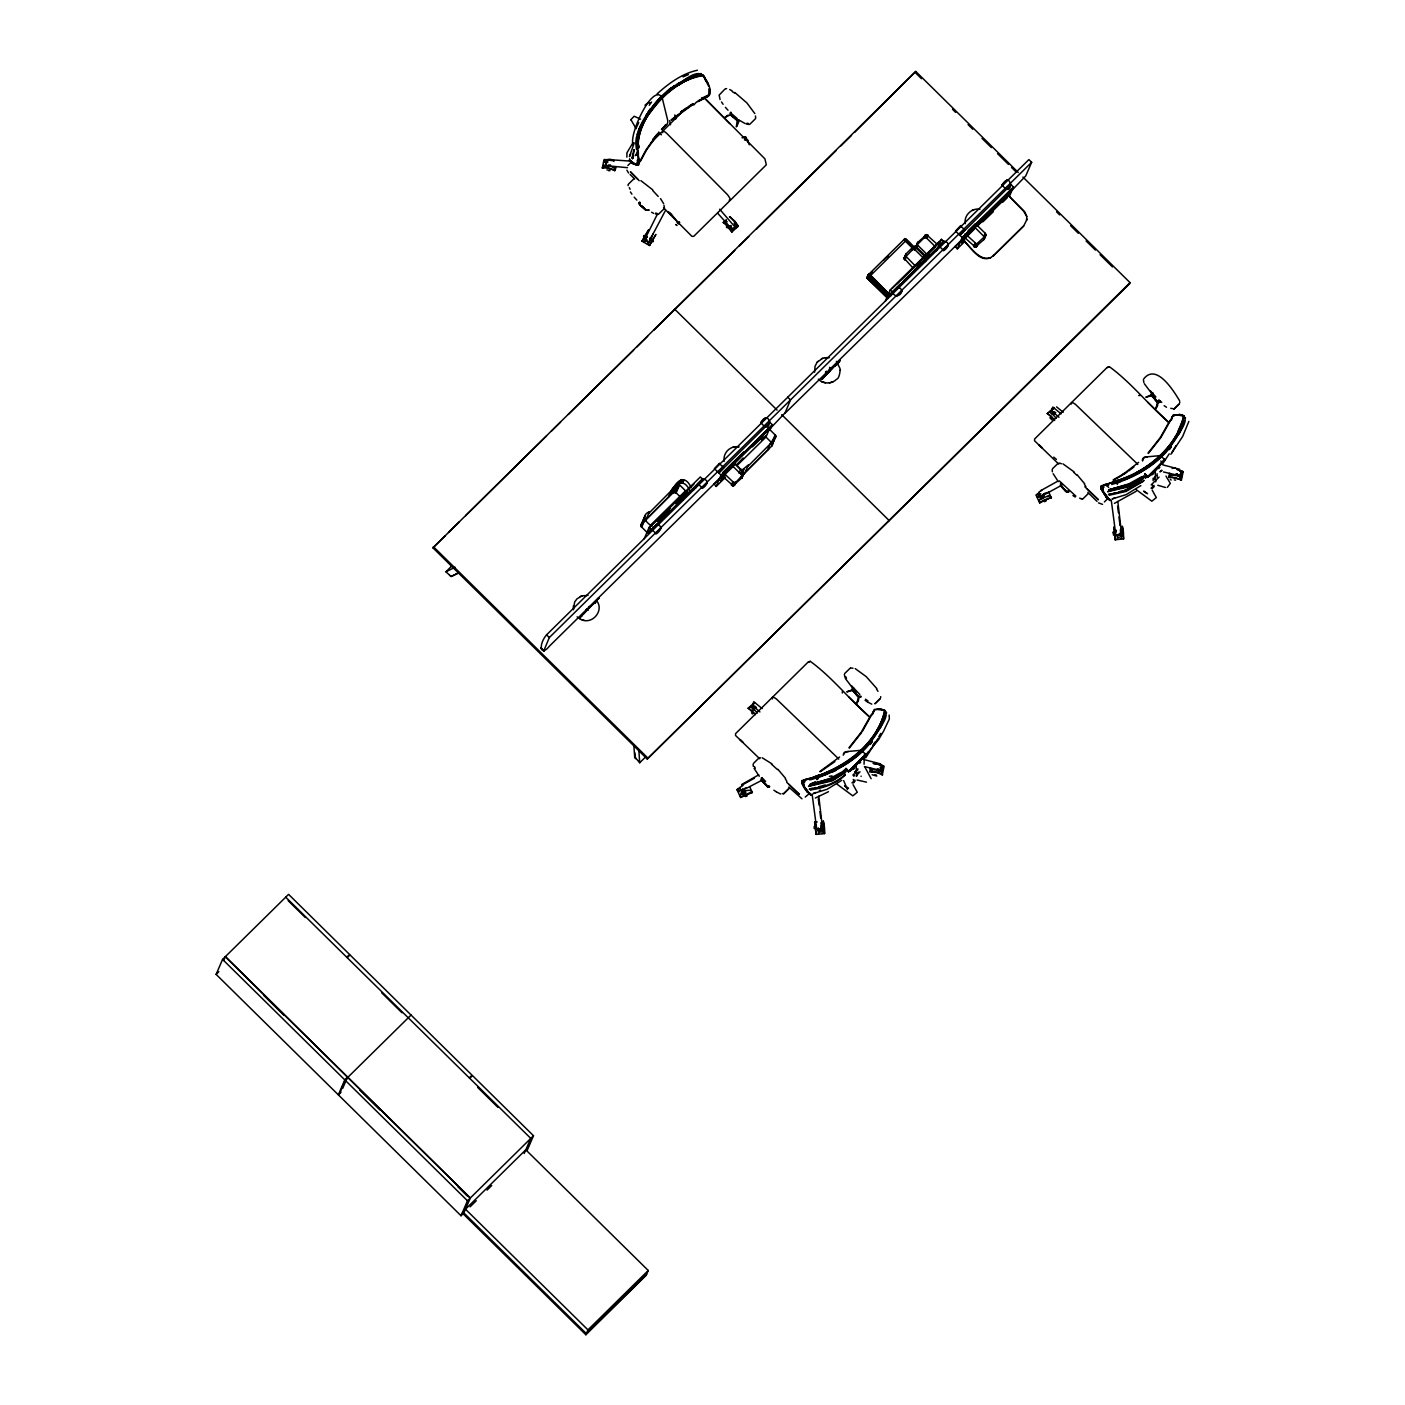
<?xml version="1.0" encoding="UTF-8"?>
<svg xmlns="http://www.w3.org/2000/svg" width="1405" height="1405" viewBox="0 0 1405 1405"><rect width="100%" height="100%" fill="white"/><g stroke="black" fill="none" stroke-linecap="round" stroke-linejoin="round"><path stroke-width="1.5" d="M639.31 203.953L639.38 202.373L639.609 204.41M853.941 773.786L854.064 775.279M1116.782 534.866L1117.291 537.325M817.886 830.109L818.342 828.019M1116.922 535.463L1116.94 534.409M630.459 160.732L632.355 163.524L638.625 165.105C636.799 146.471 637.466 126.766 650.989 111.557C663.388 94.521 681.425 79.224 702.465 75.238C706.873 80.331 712.247 88.673 709.279 95.487C700.902 100.616 687.642 106.218 707.892 96.488M731.267 112.347L731.092 114.42L735.131 117.985M1117.73 537.448L1117.572 539.063L1115.061 539.731L1123.596 538.923L1123.456 532.021M639.977 202.32L639.977 204.129M872.066 714.407L874.314 709.455L880.145 708.858L884.641 710.333C876.79 749.409 837.784 771.837 802.009 780.565C801.553 785.746 806.119 791.314 810.193 793.983M1179.181 414.194L1183.677 415.669C1178.76 440.626 1157.896 460.77 1136.153 472.765M761.615 777.948L761.545 780.39M822.645 831.233L822.961 829.143L821.345 827.352M864.075 764.267L864.251 757.541M852.712 690.294L852.765 688.134M861.23 776.192L860.984 776.263M1060.617 485.463L1061.197 482.705M1151.749 395.648L1152.399 392.856M615.776 166.651C616.391 175.01 607.645 164.877 602.71 167.722A6.445 1.317 11.8 0 0 602.288 168.02L607.065 167.88M878.88 764.109L883.938 766.129A6.445 1.264 11.8 0 1 884.061 766.533L882.322 774.805L875.912 772.1M1176.688 469.165L1182.992 471.465A6.445 1.264 11.8 0 1 1183.115 471.869L1181.377 480.141L1175.265 477.595L1168.749 477.384L1169.61 473.257M737.133 120.953L736.361 126.889L736.87 125.502M628.123 185.671L628.176 184.722M761.405 780.442L761.457 777.703M880.654 697.6L880.707 696.634M1060.793 485.322L1060.512 483.039M1179.708 402.954L1179.761 401.971M637.835 161.083L637.29 163.665L635.007 163.805L629.791 160.627L629.616 158.765M1144.302 480.387L1125.071 490.977L1108.492 494.472L1112.602 493.893M573.468 609.77L574.645 602.025L576.998 598.829L582.091 595.773L580.23 596.528M573.293 607.785L573.398 605.871M589.292 606.398L588.555 608.664L586.236 609.401M745.792 794.299L751.868 792.192A6.568 0.931 -24.5 0 1 752.307 792.297A6.34 0.896 -24.5 0 1 752.307 792.49L740.576 797.531L737.028 789.768A6.604 0.931 -24.6 0 1 737.432 789.311L740.259 787.608M829.688 367.302L829.249 372.132L825.455 372.114M826.526 372.764L829.986 370.727L830.197 367.97M840.208 370.358C840.137 366.161 840.401 378.314 836.484 379.368C831.567 384.338 822.926 384.074 818.307 379.157M1026.739 218.53L1026.616 220.181L1026.756 216.458L1024.807 211.892L1008.404 195.523L977.195 226.275M1038.839 493.12L1036.468 494.648A6.604 0.931 -24.6 0 0 1036.082 495.122L1039.612 502.885L1050.905 497.546A6.568 0.931 -24.5 0 1 1051.344 497.633A6.34 0.896 -24.5 0 1 1051.361 497.827L1049.254 495.421L1040.683 499.003M637.659 143.696C642.085 111.241 671.151 80.313 703.413 75.589L707.716 82.807M747.917 141.677L748.04 140.149M739.522 791.595L739.627 790.049M1038.576 496.931L1038.681 495.385M638.678 157.975L638.731 164.086L637.115 165.21L630.617 161.68L630.494 160.311L632.039 163.191L636.518 165.175L638.854 163.647M855.048 772.873L855.487 771.925M1154.717 477.033L1153.768 478.842M883.007 768.553L883.288 765.848L878.511 764.109M1153.083 478.262L1153.119 480.615M1157.017 475.118L1157.14 473.766M857.7 770.045L857.84 768.693M747.741 466.513L770.116 444.015M644.877 240.22L646.722 237.146M1147.516 477.437L1162.04 462.544L1147.622 477.05M1145.602 478.35L1145.813 476.471M1121.067 538.414L1121.12 535.709M815.497 824.524L816.006 834.394L824.559 833.587L823.242 820.819L824.033 823.716M1043.95 493.682C1043.125 500.004 1034.888 493.173 1040.543 491.083M729.898 217.02L735.078 221.358L738.169 226.346L731.812 231.966L724.365 222.886A6.568 1.194 48.6 0 0 723.47 222.289L726.315 219.637M630.88 119.618L636.131 128.698M683.831 494.736L685.535 490.802L650.866 524.961L647.459 532.846L641.312 526.682L641.295 524.346L672.837 492.786L676.174 492.821L679.581 484.918L676.718 484.532L671.853 489.203L668.464 497.107M671.713 492.347C675.067 481.862 684.253 478.543 689.715 490.327M743.596 474.135L742.964 471.887L733.182 462.245L722.943 472.343L733.779 482.6L736.062 482.02L743.596 474.135L742.051 477.735L733.094 485.709L722.855 476.594L724.155 473.555L734.411 463.457L733.111 466.495L722.855 476.594M768.149 427.945L775.525 435.322L775.542 437.64L770.801 442.435L767.393 450.32L740.593 477.085L768.904 448.845M914.778 265.44L913.461 268.478L904.205 258.397L912.881 249.317L915.164 249.95L923.717 258.38L917.869 264.158M872.4 714.741L874.63 709.806L880.478 709.191L884.641 710.333M975.316 227.838L984.238 236.76L983.886 239.57L975.298 247.069L965.059 237.937L966.359 234.898L976.616 224.8L975.316 227.838L965.059 237.937M965.147 233.704L976.598 244.031L985.801 235.496L985.168 233.23L975.386 223.606L968.063 230.806M1148.904 476.277L1150.853 474.433L1147.92 476.857L1144.917 473.713L1147.569 476.892L1162.023 462.544L1157.72 467.496C1172.894 448.265 1146.199 487.482 1144.987 473.661M1171.103 419.744L1173.351 414.791L1183.677 415.669M1171.436 420.077L1172.332 416.337L1175.405 414.616M636.5 136.847L636.553 144.346M753.098 764.144L753.326 766.428M1052.152 469.481L1052.38 471.781M755.714 118.231L755.469 115.983M664.46 208.151L663.968 205.288M844.352 674.224L844.827 677.14M1143.389 379.561L1143.863 382.494M638.941 145.207L638.485 148.245L639.012 146.893M648.794 513.299L671.186 490.784M744.439 139.973C748.514 139.956 745.142 135.196 742.402 137.567M1188.876 421.377L1182.676 436.428L1171.63 453.113M814.162 826.544L814.233 828.634M633.655 155.762L632.513 158.66L633.216 154.708M730.038 225.696C728.668 230.473 736.993 229.805 735.026 225.432M818.571 833.587L818.676 831.532M721.836 476.295L549.601 645.966C540.345 657.575 538.097 644.807 546.563 634.849L1028.899 159.59L1031.656 162.295L1025.738 175.941L1009.018 193.31M580.107 616.953L598.723 597.915L598.354 599.285M787.731 397.211L790.488 399.933L784.851 413.439L963.812 237.849M821.275 379.332L839.891 360.295L821.591 379.526M887.451 298.123L866.657 277.751L868.747 274.326L904.117 239.447L905.645 240.957L870.275 275.819L868.747 274.326M869.151 278.559L868.202 279.314L870.749 275.345M844.405 772.961L844.756 771.222L838.118 775.946L826.72 780.794L809.614 784.675L811.756 783.814M638.941 160.363L638.537 162.348L639.135 161.171M632.513 158.66L634.287 149.984M871.135 778.704L865.129 767.499M602.288 168.02L604.01 159.766A6.604 1.352 11.8 0 1 604.431 159.468L614.266 160.89M602.71 168.108L603.43 165.439M613.739 160.802C610.508 157.167 599.197 161.399 606.679 161.926M614.477 170.69L614.986 167.968A6.094 1.247 11.9 0 0 614.758 167.687M882.516 774.858A6.568 1.3 11.9 0 0 882.393 774.454C878.81 770.168 867.026 775.016 870.573 767.903M881.901 774.717L882.305 771.854L877.545 769.729A2.705 2.652 24.1 0 1 877.159 769.238M1169.171 477.472L1169.68 474.995M1180.955 480.053L1181.447 477.331L1179.498 476.155M633.848 149.703L632.057 158.115L633.163 155.481M842.35 693.016L842.368 691.488M884.922 711.193C874.577 749.146 837.889 771.363 802.343 780.899L802.29 783.814L806.979 791.735L810.685 794.018L806.979 791.735M1151.801 395.753L1157.492 402.076L1156.333 406.818M749.304 144.803L745.756 136.847L742.209 137.708M1026.792 219.777L1023.648 225.994L993.511 255.692L1023.648 225.994M762.107 708.542L753.765 701.71L752.518 705.415L753.624 707.33L755.346 707.47M1115.008 539.309L1114.534 529.878M881.04 766.761L880.057 767.727M824.559 833.587L824.63 830.127M881.128 770.221L881.655 766.41M1180.182 475.557L1180.955 472.221M816.006 834.394L814.637 822.171L817.201 821.925M1115.061 539.731L1113.744 526.98L1114.411 529.439M742.63 789.961L742.279 792.227L741.138 790.365M872.312 713.582L873.98 710.579M1171.366 418.918L1172.033 416.864L1175.528 414.984M730.565 112.347L730.6 114.929M1120.347 536.166L1120.365 534.497L1119.083 534.111M1052.029 410.927L1052.679 412.684L1055.576 412.438M1044.126 493.752L1042.686 495.614L1061.6 485.287M813.021 783.656L811.598 783.375M818.149 828.423L818.237 831.988M739.416 120.11L737.133 125.818M646.037 519.551L649.444 511.666C640.241 515.67 646.037 522.73 652.078 526.155M742.051 477.735L741.664 474.925L733.111 466.495M926.246 256.553L915.972 246.542L913.127 246.876L906.19 253.708L905.593 255.956L916.007 266.651M917.553 242.626L916.271 248L917.553 242.626L926.527 234.653L937.978 244.979M634.27 142.924L629.44 156.622L630.705 153.97M341.064 1092.159L338.342 1094.846L216.124 974.385L222.57 959.404L288.587 894.353L349.582 954.469L346.877 957.139M223.676 960.476L225.274 956.735L347.509 1077.196L344.787 1079.865L338.342 1094.846M1022.91 177.048L1130.059 282.651L1129.567 283.792L647.231 759.034L432.933 547.845L915.761 71.444L1018.256 172.464M674.101 310.206L674.593 309.082L777.088 410.084M470.201 1198.096L347.966 1077.635L345.261 1080.322L338.798 1095.285L461.033 1215.746L463.738 1213.077L470.341 1197.956L225.432 956.577M342.662 1088.418L346.701 1079.058M1031.656 162.295L549.32 637.554L543.682 651.077M582.776 614.793L598.864 598.073L580.774 615.899C580.247 618.727 584.585 612.369 580.634 617.023M596.493 600.585C604.835 610.297 591.979 625.787 580.406 619.131M582.25 619.991L584.252 620.395M585.762 610.49L586.658 609.436M586.184 610.525L587.079 609.401M586.605 610.49L587.483 609.313M587.027 610.402L587.87 609.155M587.413 610.244L588.238 608.945M587.764 610.033L589.327 606.802M598.196 599.127L598.723 597.915L593.577 603.851M641.066 524.908L644.702 516.46M640.979 525.505L645.071 515.969M641.066 526.102L644.473 518.217M641.312 526.682L644.719 518.779M645.088 519.27L641.699 527.156A2.371 2.318 23.3 0 1 641.664 523.872M644.21 538.782L649.092 527.455L700.34 476.962L702.623 479.21M651.305 529.615L656.469 524.241C669.764 527.63 645.914 541.276 660.894 528.596M671.625 491.75C675.542 481.529 684.446 473.186 691.032 487.289M644.526 521.044L672.837 492.786L676.227 484.901M673.329 492.435L676.718 484.532M673.891 492.207L677.28 484.303M674.505 492.119L677.895 484.233M675.12 492.207L678.51 484.321M680.547 480.229L679.247 483.267A2.371 2.318 23.3 0 1 682.584 483.302L683.901 480.264M675.682 492.452L679.089 484.549M679.739 482.899L681.039 479.878M680.301 482.67L681.601 479.649M680.916 482.6L682.215 479.562M681.53 482.688L682.83 479.649M682.092 482.916L683.41 479.895M683.287 500.321L682.198 498.793M695.457 488.29L697.073 484.514M697.582 484.023L702.763 478.666C716.058 482.056 692.208 495.702 707.189 483.021M702.763 478.666L648.004 533.198L652.763 528.684M719.325 463.755L723.979 467.584L718.798 472.941L721.011 475.153L716.129 486.481L714.074 483.935M724.172 461.332C722.697 452.954 730.284 445.35 738.819 446.843M732.83 447.264L738.784 446.93M733.006 467.25L734.71 463.299L769.36 429.14L765.971 437.043L737.326 465.266M732.725 481.985L731.408 485.024A2.371 2.318 23.3 0 0 734.762 485.041L736.062 482.02M731.9 485.392L733.217 482.354M732.479 485.638L733.779 482.6M733.094 485.709L734.394 482.688M733.691 485.638L735.008 482.6M738.96 473.116L740.663 469.165L733.48 462.105L744.035 451.707M760.878 422.536C771.205 406.273 772.803 438.22 760.878 422.536L765.848 417.636M734.271 485.41L735.57 482.372M740.628 473.819L742.332 469.867L748.373 464.897L744.966 472.783M741.243 473.731L742.946 469.797M741.805 473.503L743.508 469.569M744 469.2L741.664 474.925A2.371 2.318 23.3 0 1 741.682 478.209L743.667 473.538M742.033 475.399L743.35 472.379M854.591 132.369L915.761 71.444M742.279 475.979L743.596 472.941M769.817 430.334L772.258 424.661L769.975 422.413M775.139 434.83L771.749 442.733A2.371 2.318 23.3 0 1 771.767 446.017L767.393 450.32M775.841 436.481L771.767 446.017L775.525 435.322M772.364 443.769L775.753 435.884M818.131 361.296C812.793 365.405 827.124 355.254 821.398 358.907M647.231 759.034L1130.059 282.651M827.246 357.555L825.192 357.783L829.249 357.731M461.033 1215.746L467.479 1200.783L533.496 1135.732L472.502 1075.615L469.779 1078.285M821.539 381.598L825.42 382.775M825.771 372.378L826.245 371.289M826.14 372.606L826.614 371.5M826.93 372.869L827.405 371.763M827.352 372.905L827.826 371.798M827.773 372.869L828.248 371.781M829.969 367.618L829.881 369.445L830.355 368.356M828.195 372.782L828.651 371.675M828.581 372.624L829.038 371.517M828.932 372.395L829.723 371.043M830.021 370.27L830.46 368.76M829.53 371.816L830.46 369.585M829.407 382.88L833.235 381.686M839.523 361.665L839.891 360.295L834.851 365.739M885.378 301.162L890.261 289.834L941.508 239.324L943.791 241.572L889.277 295.454L893.931 291.063M904.276 257.782L905.821 254.2M904.205 258.397L906.19 253.708M904.293 258.994L905.593 255.956M904.539 259.556L905.839 256.518M906.225 257.01L904.908 260.048A2.371 2.318 23.3 0 1 904.89 256.746M892.474 291.977C895.881 301.654 908.104 289.939 897.444 287.077M890.963 295.735L869.221 273.834M913.127 246.876L911.827 249.914A2.371 2.318 23.3 0 1 915.164 249.95L916.464 246.911M912.302 249.546L913.619 246.525M912.881 249.317L914.181 246.297M524.188 1153.523L530.791 1138.401L285.724 897.18M913.478 249.247L914.796 246.209M914.093 249.335L915.41 246.297M914.673 249.563L917.922 242.152M527.051 1150.695L533.496 1135.732M916.025 247.438L917.325 244.4M917.57 244.962L916.64 248.492L925.21 256.922L926.51 253.884M924.859 235.32L923.559 238.358L916.253 245.664M926.668 255.482L935.449 246.823L926.896 238.376A2.371 2.318 23.3 0 0 923.559 238.358L925.351 234.951M924.033 237.989L925.913 234.723M924.613 237.761L926.527 234.653M925.21 237.691L927.142 234.74M928.196 235.355L926.896 238.376L927.704 234.969M923.717 258.38L925.017 255.341M925.632 261.576L924.543 260.048L903.45 280.842M935.449 246.823L936.766 243.785M936.626 250.67L941.508 239.324M938.751 246.402L943.932 241.028C957.226 244.435 933.377 258.081 948.357 245.401M960.493 226.117L965.147 229.946L959.966 235.32L962.179 237.533L957.297 248.861L955.242 246.314M965.34 223.694C963.584 215.509 971.839 207.641 979.988 209.222M972.137 210.381L973.999 209.644M963.005 240.483L963.18 240.079C970.065 246.771 980.093 261.857 990.806 257.607C978.477 263.016 970.978 246.016 963.005 240.483L974.087 229.331M974.93 243.346L973.612 246.367A2.371 2.318 23.3 0 0 976.967 246.402L978.266 243.364M974.104 246.753L975.421 243.715M974.684 246.981L975.983 243.943M975.298 247.069L976.598 244.031M1002.046 184.916C1012.373 168.635 1013.971 200.599 1002.046 184.916L1007.016 180.016M975.895 246.999L977.213 243.961M976.475 246.771L977.775 243.732M985.168 233.23L983.869 236.268A2.371 2.318 23.3 0 1 983.886 239.57L985.801 235.496M984.238 236.76L985.555 233.722M984.483 237.322L985.801 234.284M984.571 237.919L985.871 234.898M1008.404 195.523L1023.525 211.013L1026.756 216.458M1009.37 196.472L1013.427 187.023L1011.143 184.775M888.399 521.413L888.891 520.272L781.742 414.686M462.368 1213.042L585.867 1334.75L587.957 1329.885L648.249 1270.489L525.786 1149.799L465.494 1209.213L587.957 1329.885M861.862 758.876C868.097 750.077 847.408 778.036 847.18 769.993M648.249 1270.489L646.16 1275.336L585.867 1334.75M1054.628 412.262L1052.608 412.315L1051.555 410.769L1052.802 407.046L1061.161 413.878M642.015 241.203L648.425 230.174L642.015 241.203L649.479 245.506L655.907 234.442L652.552 239.904M638.643 130.173L640.223 126.661M638.063 132.983C645.615 114.033 657.593 96.295 675.138 85.442M885.413 715.356C874.173 747.653 844.809 770.221 812.634 779.125M1184.468 420.692C1173.28 453.095 1143.758 475.382 1111.689 484.479M761.738 779.986L767.306 786.449M649.479 245.506L652.113 240.677M865.656 754.573C863.97 752.29 867.289 756.434 864.426 754.977L865.902 755.082M1164.71 459.909C1163.024 457.626 1166.326 461.788 1163.481 460.313L1164.903 460.454M708.682 86.285L702.904 74.799C687.554 77.222 673.61 87.373 662.054 97.525C653.026 81.982 628 135.635 633.269 145.137M1179.217 433.372L1180.78 429.948M636.219 127.943L638.731 122.534M880.039 728.51L881.655 725.015M1179.094 433.846L1180.709 430.351M638.555 130.454L640.118 127.135M753.695 705.064L753.554 706.978L755.205 706.346M1121.576 537.079L1122.015 534.497L1120.382 532.688M859.526 696.968L858.385 699.286M1158.581 402.322L1157.421 404.64M1177.847 431.686L1183.625 418.023L1182.624 415.178M657.312 214.315L645.668 237.603L646.88 236.339M871.047 714.917L861.3 732.146L849.024 747.706M871.381 715.25L862.53 731.074M1170.102 420.271L1160.354 437.482L1148.078 453.042M1170.435 420.604L1160.688 437.816L1148.412 453.394M665.18 210.996L648.548 242.521M639.855 161.364L646.212 149.615L657.891 133.282M640.188 161.698L646.546 149.949L658.225 133.615M648.443 243.399L649.022 242.275M822.628 831.303L823.119 830.373M1121.682 536.657L1122.174 535.709M858.701 699.866L856.751 703.15M881.919 768.904L879.46 770.52M1157.755 405.202L1155.788 408.486M1180.973 474.24L1179.023 475.803L1176.6 475.066A2.705 2.652 24.1 0 1 1175.932 474.012M648.214 242.363L647.459 243.855L649.707 245.137M635.464 155.621L637.378 152.074M645.51 240.132L644.473 242.134L642.226 240.852M647.301 113.717L645.843 115.983L647.301 113.717L648.074 114.947M857.77 701.429L856.47 703.624M1156.824 406.765L1155.525 408.96M653.36 240.694L652.71 241.906L653.237 241.098M732.549 229.77L731.32 229.559M582.899 614.178L583.742 613.089M582.935 614.003L585.253 612.088M784.763 413.211L769.413 429.386M824.138 376.487L826.245 374.257L824.507 376.47M835.062 366.073L835.518 365.651M835.202 365.651L836.8 363.86M835.606 365.23L836.959 364.053M1169.223 453.85L1162.62 463.861M636.483 155.34L638.204 152.302M644.245 235.355L643.56 236.655L644.14 235.706M646.019 115.79L650.216 109.256M649.725 239.658L650.62 238.112M651.165 238.464L651.832 237.322M1037.522 497.282L1036.468 494.946L1039.296 492.944M857.278 701.481L858.578 696.862L860.615 696.757M878.02 738.486L865.708 757.804M1170.857 454.359L1176.038 445.596M651.2 237.111L652.131 235.531M632.917 142.818L626.929 152.846L626.858 157.132M878.687 736.887L880.759 733.41M1154.734 478.315L1153.997 478.771M816.867 362.718L815.023 366.319L814.601 372.22M652.587 234.776L653.29 233.704M869.168 277.084L869.976 276.153M868.097 275.011L888.768 295.366L888.206 296.086L867.588 275.643M730.53 114.033L730.442 112.734L730.723 114.753L736.887 120.18L738.995 120.373L736.993 120.444L731.109 115.315M1175.283 437.148C1159.95 464.862 1129.655 477.63 1101.063 485.902L1100.993 488.835L1106.016 497.071L1109.722 499.355L1106.016 497.071M756.434 707.33L755.117 708.612M1055.471 412.666L1054.154 413.966M868.167 752.079L863.566 758.524M737.028 789.768L739.592 787.977M814.637 822.171L815.374 824.103M593.876 603.43L595.931 602.113M836.871 364.211L838.873 362.191M861.634 732.479L849.375 748.04M863.741 755.943L865.462 753.554M1162.796 461.297L1164.517 458.891M648.021 112.137L650.252 109.01M870.099 744.316L872.347 741.208M756.399 707.488L753.273 709.051L751.025 707.031M1055.454 412.824L1052.31 414.405L1050.079 412.368M870.081 744.545L872.294 741.489M869.695 772.048L870.117 771.749A6.568 1.3 11.9 0 1 871.451 771.591L875.297 771.977M1168.749 477.384L1169.171 477.103A6.568 1.3 11.9 0 1 1170.505 476.945L1181.254 479.737A6.604 1.3 11.8 0 1 1181.377 480.141M649.198 105.322L651.586 102.056M872.891 745.089L875.262 741.858M1049.412 412.192L1050.378 412.297M883.798 260.118L884.342 259.468M645.369 238.235L647.002 236.83M610.49 165.088C607.627 169.232 602.815 162.137 607.68 161.048M673.627 487.061L673.258 489.871M867.781 275.38L888.294 295.946M656.943 134.494L652.71 139.797L653.729 138.533M657.277 134.827L653.044 140.131L654.063 138.867M762.213 777.755L762.107 780.109M722.802 473.906L769.641 427.84L727.825 469.094M892.035 288.587L938.821 242.468M938.856 242.538L897.057 283.775M963.971 236.286L1010.757 190.167L964.023 236.339M1161.759 470.254L1159.968 471.852L1161.812 470.552M861.722 759.051C866.674 750.393 847.707 780.969 845.933 768.324L848.883 771.521L853.221 767.745L848.567 771.714L856.225 764.777L856.33 773.769A36.916 7.007 45.4 0 0 856.857 775.999L856.4 776.333M1116.132 530.862C1112.303 535.182 1121.928 537.518 1120.575 531.986M594.719 602.921L595.773 601.639L594.104 603.202M887.837 256.535L888.522 255.57L884.676 259.1M630.722 119.811L634.164 116.246L640.592 119.144M1167.327 487.394L1170.33 483.39L1165.974 476.084M723.136 222.429L727.562 225.538L731.777 231.404M588.08 609.77L588.818 607.487M754.52 702.605L748.18 708.208L755.188 714.478M882.305 770.871L883.323 769.712M1181.359 476.225L1182.378 475.048M604.238 162.014L605.239 160.855M836.238 364.931L838.732 362.701M853.239 779.441L854.31 782.128L853.204 783.077M1157.702 467.619L1162.128 462.544L1160.793 460.981M1152.276 484.778L1153.347 487.465L1152.609 486.903M1116.431 530.247L1115.552 532.776L1111.32 500.654M693.754 105.059L696.336 102.144M1159.213 466.003L1161.917 462.965M651.147 525.909L692.7 484.953M1054.242 407.538L1052.257 408.293L1053.399 409.417M1124.913 479.544C1141.721 473.011 1157.492 463.018 1168.82 448.81C1171.471 442.47 1190.86 421.289 1183.519 416.705M583.409 613.774L584.164 613.318M825.789 774.12C842.491 767.393 858.508 757.769 869.783 743.456C872.417 737.133 891.806 715.953 884.483 711.352M865.866 755.1L878.582 739.68L883.622 731.092L889.347 718.991L889.137 715.075M855.68 772.978L854.556 771.767M840.032 360.453L835.36 365.809M741.208 794.282L743.596 793.526L744.738 791.366L742.701 788.714M661.105 96.418C648.864 111.013 633.356 128.874 636.412 149.334M593.946 603.061L594.982 603.061M859.561 763.284L860.703 762.072M1158.616 468.62L1159.74 467.408M862.582 751.429L865.059 753.783M1161.636 456.765L1164.113 459.136M825.754 374.924L824.823 375.89M857.261 773.224L858.332 772.1M856.189 775.771L860.018 771.767M1159.072 477.103L1151.169 484.883M661.421 129.383L666.146 124.501L665.215 125.221M1061.46 482.899L1061.425 485.761M661.773 129.717L666.497 124.852A83.773 15.912 45.4 0 0 667.603 119.882L662.141 97.63M961.406 242.942L964.462 239.939M835.448 365.072L837.099 364.475M853.555 687.748L853.151 690.171L855.908 693.262M1008.737 194.399L976.58 226.082M855.715 771.292L856.997 769.993M855.153 781.145L853.555 781.549M1154.208 486.481L1152.241 488.413M677.913 222.447L678.633 223.395L679.563 222.447M720.238 480.58L724.822 476.067M1152.908 392.803L1152.557 395.947M820.959 831.163L821.31 829.143L820.046 828.774M671.204 214.122L679.177 223.922L679.388 222.324M852.01 782.884L852.976 781.918M1151.046 488.22L1152.03 487.254M962.987 239.307L967.553 234.793M783.727 793.667L789.083 788.363L783.621 793.755M1082.781 499.003L1088.067 493.787M627.824 165.527L630.863 162.541M650.638 143.064L684.077 110.099M724.927 89.077L719.132 95.118L720.08 99.544M750.024 124.079L755.381 118.775M432.933 547.845L445.385 535.568M448.494 532.513L459.382 521.782M465.617 515.653L546.527 435.919M551.182 431.317L560.525 422.132M568.305 414.457L633.655 350.073M636.764 347L647.652 336.269M653.887 330.14L734.78 250.424M739.452 245.822L748.795 236.62M756.575 228.962L835.922 150.774M840.594 146.173L851.483 135.442M458.627 572.941L451.198 576.577L445.912 571.8L451.936 565.846M449.6 575.435L451.655 576.208L458.996 572.573M867.991 276.68L872.523 272.219M663.529 513.879L675.752 501.831M680.336 497.317L694.088 483.777M665.654 512.79L670.167 508.347M657.522 521.712L665.162 514.177M675.84 503.657L686.536 493.12M917.325 265.527L920.257 262.647M658.91 520.535L669.605 509.997M677.228 502.463L687.923 491.926M924.508 258.819L929.091 254.305M889.874 294.207L900.429 283.81M657.347 524.17L689.416 492.575M896.987 288.043L935.308 250.108M719.553 463.228L714.355 468.655L718.798 472.941L770.274 422.009M960.721 225.59L955.523 231.017L959.966 235.32L1011.442 184.371M897.093 295.875L902.063 290.976M721.011 475.153L772.258 424.661M962.179 237.533L1013.427 187.023M216.124 974.385L218.829 971.716M713.916 484.303L721.678 476.646M955.084 246.683L961.301 240.554M724.875 473.924L721.292 477.612M752.36 446.843L762.915 436.621M970.609 231.79L973.665 228.769M823.945 377.172L835.624 364.896M736.905 464.352L743.157 457.995M761.475 439.941L766.059 435.427M982.798 221.885L993.353 211.663M1002.643 202.32L1007.227 197.806M716.129 486.481L725.454 477.314M957.297 248.861L965.059 241.203M347.334 957.595L350.038 954.926L472.045 1075.159L469.323 1077.828M635.095 757.155L635.569 758.682L634.744 752.711M635.763 758.103L639.697 762.774L645.72 756.821M347.738 1077.424L411.05 1015.042M844.774 673.452L850.236 668.077M1143.828 378.788C1156.297 362.947 1173.474 390.485 1179.638 400.847M1104.365 501.971L1107.333 499.038M470.078 1206.842L476.26 1200.748M487.078 1190.088L491.715 1185.504M646.634 1274.212L586.342 1333.608L462.842 1211.9M628.421 184.178L633.76 178.927M658.769 213.982L664.108 208.73M1052.608 468.673L1058.07 463.299M753.554 763.319L759.016 757.945M1173.948 409.154L1179.322 403.867L1173.878 409.241M880.268 698.531L874.894 703.817L880.162 698.636M1148.904 476.277L1155.279 470.113L1155.384 479.123A36.916 7.007 45.4 0 0 1155.911 481.353L1155.683 481.862M1152.978 486.323L1153.944 485.375M853.924 780.987L854.907 780.021M677.649 222.517L679.528 222.236M1160.372 401.005L1157.351 401.233M1103.347 486.604L1102.574 490.257L1109.072 499.723M804.292 781.25L803.168 783.252L804.556 787.028L810.018 794.387L812.301 794.914M1068.959 491.083L1066.202 490.977M823.031 378.05L822.382 378.911L823.629 377.769M1037.733 497.001L1040.121 495.403M866.745 277.769L867.535 277.119L880.917 290.15M1152.328 474.714L1153.575 473.59M853.274 769.378L854.521 768.236M860.826 696.16L858.578 696.195M657.47 93.555L657.698 94.521L657.435 93.591C668.815 83.334 682.233 73.517 697.389 70.25M723.417 222.763L725.647 220.936M731.531 231.649L733.428 229.963L732.743 228.137M737.871 226.029L735.974 227.715L735.553 226.346M914.111 247.315C903.678 234.828 899.903 236.426 913.162 248.07M906.278 240.395C904.627 241.572 908.859 239.465 904.732 238.885M1050.677 415.74L1047.217 413.562L1053.574 407.959A6.604 1.247 48.5 0 1 1053.908 407.801L1054.488 407.994M748.461 708.524L750.533 706.715L752.237 707.593M636.237 155.112L638.608 153.075M805.241 797.057L809.438 793.456M842.982 771.24L845.617 768.992M671.116 119.846L693.034 103.724L688.169 106.798M671.45 120.18L693.368 104.058L681.249 112.119L682.005 111.592M845.301 774.401C835.589 783.463 822.399 787.696 809.438 789.136L812.494 788.135M1138.647 462.35L1122.841 474.433L1124.509 473.397L1113.146 479.93M1143.003 481.494L1126.178 491.381L1109.335 495.227M839.593 757.014L819.87 771.468M845.248 775.051C835.764 783.902 822.996 788.381 810.281 789.891L815.796 787.467M1152.732 472.519L1147.569 476.892L1144.776 473.555M993.669 255.289L990.806 257.607M1143.986 475.926L1132.237 483.355L1109.23 489.783L1111.759 488.606M1144.706 477.138L1132.254 485.252L1108.58 491.135L1111.847 489.432M844.932 770.59L833.2 778.019L810.193 784.429L812.722 783.252M845.652 771.802L833.2 779.916L809.526 785.799M1168.345 422.08C1148.078 404.359 1130.972 382.406 1109.335 366.67L1106.683 367.899L1034.624 438.975L1034.572 440.784L1058.755 464.089M869.291 716.743C849.024 699.005 831.918 677.069 810.281 661.334L807.629 662.563L735.57 733.638L735.518 735.447L759.701 758.753M1143.793 476.453L1131.938 483.847L1108.668 490.011L1110.793 489.168M1143.389 478.736L1131.359 486.165L1107.562 491.697L1110.407 490.696M845.547 772.381L832.304 780.829L808.507 786.343L811.352 785.36M644.983 105.199L648.197 102.547L650.199 103.127M1138.349 480.703L1141.721 477.928M740.979 797.074L744.931 794.703M608.751 164.965L606.591 166.089L604.361 165.456M679.827 82.596L677.298 84.16L678.211 85.248L680.793 83.843L679.827 82.596L677.298 84.16L678.615 85.002L680.775 83.72M866.85 277.716L887.644 297.965M665.566 125.572L666.497 124.852M1128.654 471.009L1133.923 466.969M834.869 761.633L820.204 771.802M868.308 279.261L867.324 277.294M1140.842 485.638L1126.301 494.56L1112.058 498.986L1114.815 497.827M841.806 780.302L827.246 789.224L813.003 793.649L815.761 792.49M1122.226 479.808L1123.21 479.087M823.172 774.471L824.155 773.734L825.016 775.226M871.153 770.379L872.189 770.063M724.98 117.159L728.176 115.105M668.675 89.938L674.927 85.6M870.714 769.554L878.705 770.256M667.322 91.009L675.243 85.512M681.671 111.258L680.916 111.785L686.553 107.816M1044.53 501.726L1046.251 500.812M1124.544 473.836L1127.284 471.957M668.991 89.744C678.562 86.706 700.744 61.311 705.749 81.033M669.026 89.499L686.079 79.014L697.618 74.096M1040.139 499.337L1039.015 500.25L1040.016 502.709M739.662 790.892L738.556 791.805L737.414 789.61M1142.019 476.594L1128.795 483.9L1111.355 489.081L1115.219 488.238M841.542 772.223L829.758 778.563L812.318 783.744L814.461 782.603M1136.206 491.276L1114.411 503.376M726.578 116.545L730.74 114.753M724.769 117.704L726.965 116.387M741.822 794.422L745.634 792.42M636.36 163.823L637.607 162.471L637.255 160.135M1122.981 474.855L1113.48 480.264M610.051 165.246L607.996 165.825L627.491 167.687M609.998 170.672L608.664 170.708M1105.103 484.391L1101.221 486.639L1101.625 489.748L1109.23 499.319M1130.849 487.553L1137.295 483.864M806.048 779.037L802.185 781.303L802.571 784.394L809.034 793.649M1138.7 395.49L1140.122 395.578M1172.121 468.462L1175.177 467.742M741.594 784.587L758.718 774.84M828.493 791.7L815.357 798.022M676.578 84.669L679.915 82.825M1057.192 481.494L1040.683 490.661A2.915 2.845 -84.7 0 1 1041.755 490.503M754.362 778.23L741.629 785.325A2.915 2.845 -84.7 0 1 742.718 785.167M762.546 779.951L741.506 790.857L739.627 787.573L742.753 785.729M746.459 795.81L745.37 796.53L747.091 796.02M819.642 828.81L821.714 829.881L820.555 830.794L819.326 829.617M1112.11 494.244L1114.85 492.804M743.508 793.597L745.669 792.525M698.39 100.686L708.945 95.171L709.543 88.761M1043.985 500.057L1040.016 502.41A6.445 0.913 -24.6 0 0 1039.612 502.885M699.321 100.703L706.118 97.261L701.569 97.788M1152.785 394.243L1145.848 397.211L1151.292 395.876M445.912 571.8L455.115 567.234M648.53 241.941L649.496 241.467M1158.212 402.269L1159.95 402.269M859.158 696.933L860.914 696.915M848.146 691.295L846.794 691.875L852.238 690.54M850.324 690.505L851.887 689.785M1104.137 486.991L1102.749 487.64L1102.802 490.275M805.083 781.654L803.695 782.286L803.765 784.938M848.234 691.436L849.568 690.821M832.059 775.894L829.319 776.315M1044.899 499.688L1050.975 497.827M1066.957 492.136L1068.608 492.136L1066.36 491.873L1060.406 485.006M832.287 772.065L835.817 770.502M683.058 76.906L688.415 74.553M1104.716 494.665L1101.327 489.151L1101.397 486.235L1118.204 480.176M816.428 775.999L819.168 774.84M1124.281 490.292L1129.216 488.238M1130.375 476.084L1115.482 481.335M1169.891 474.802L1178.567 475.838M744.984 788.205L746.494 787.608M647.248 236.672C641.312 238.709 649.742 245.366 650.445 239.447L649.953 238.112M1107.175 367.478L1109.335 366.67M808.138 662.141L810.281 661.334M1044.793 493.225L1048.393 492.33M679.089 223.799L677.473 222.798M1121.225 481.318L1115.289 482.899M822.171 775.964L816.235 777.562M819.361 790.523L820.45 790.154M1039.858 494.051L1040.877 493.735M813.987 777.79L816.586 777M1047.269 496.738L1048.393 496.387M769.466 786.115L768.236 786.098M1106.578 484.268C1141.457 475.751 1174.51 451.901 1184.397 416.073L1177.144 414.721M1119.03 491.82L1122.525 490.802M807.524 778.914C842.403 770.397 875.473 746.547 885.361 710.737L878.107 709.385M814.426 782.058L815.497 781.742M818.219 786.976L825.227 784.938M649.409 210.03L647.775 210.416M857.068 780.003L866.481 782.146M703.712 97.402L705.784 96.927M823.225 358.24L825.227 357.695M1147.446 456.853L1145.251 457.363A83.843 15.929 45.4 0 0 1143.811 458.153M582.056 595.861L588.08 595.369M848.392 751.517L846.196 752.009A83.843 15.929 45.4 0 0 843.984 753.993M733.41 228.172L734.938 227.821M1051.66 409.241L1053.188 408.908M1106.297 485.691L1108.563 485.182L1105.735 484.303L1108.686 487.465M752.623 703.905L754.134 703.554M812.318 783.744L816.165 782.884M704.713 96.875L709.543 94.328L709.121 88.568M806.698 778.967L808.437 778.633M603.851 165.298L613.616 167.019A6.094 1.247 11.9 0 1 614.547 167.511M809.526 779.845L812.02 779.424M818.377 778.756L815.62 778.124L818.746 777.58L815.163 778.054L817.815 778.423L816.498 776.315L813.548 776.912L817.587 776.28M1112.602 482.249L1114.253 482.003M754.327 707.576L752.852 707.295M759.438 757.875L760.351 757.752M749.374 124.501L746.424 124.044M850.71 667.972L852.993 668.218M809.438 789.136L813.548 788.556M658.102 214.403L655.801 214.192M648.249 210.012L645.51 210.083M606.942 169.9L609.331 170.251M824.507 833.165L821.943 833.411L822.083 831.11M660.824 96.524L662.054 97.525C648.021 113.278 633.356 133.528 638.098 155.815M1180.692 477.068L1177.724 475.891L1177.162 473.766M881.638 771.731L877.791 769.202M725.63 88.691L726.613 88.638M879.056 764.794L880.022 764.829L873.207 763.337M738.415 120.04L736.975 120.11M1179.076 478.438L1179.972 478.385M1081.288 499.021L1082.254 498.968M782.234 793.667L783.2 793.632M1172.683 408.627L1170.751 408.311M1116.641 481.616L1117.432 484.11L1117.8 482.916L1115.552 481.669L1116.87 483.759M1040.244 499.618L1043.406 498.055L1043.476 495.403M1179.533 475.118L1180.955 473.432M1111.373 500.391L1109.634 500.408L1105.015 494.437M812.336 795.054L810.58 795.072L805.961 789.101M1119.311 533.83L1120.435 535.797L1118.362 534.971M873.506 763.459L876.421 763.618M1066.465 491.838L1068.555 491.89M767.411 786.501L769.501 786.537M1157.597 402.041L1159.669 402.093M873.647 763.337L875.807 763.53M1171.998 475.399L1172.929 475.452M609.103 159.626L630.95 161.154M767.674 786.08L762.388 780.407M1067.062 492.084L1067.853 492.101M742.332 469.867L740.663 469.165M1102.539 504.36L1098.482 502.867M1175.651 480.141L1174.281 479.895M1157.492 402.076L1159.582 402.41L1157.281 402.181M1040.244 498.845L1041.298 499.021M741.19 793.491L742.262 793.685M745.3 138.041L746.371 138.234M876.808 776.069L872.119 774.717M1053.996 412.262L1052.468 411.595L1058.984 417.25M754.959 706.908L753.414 706.258L759.929 711.914M607.873 167.933L614.406 170.04A6.568 1.335 11.9 0 1 614.881 170.514A6.445 1.317 11.8 0 1 614.881 170.76M745.282 139.517L746.301 139.938M874.964 774.84L876.509 775.156M1183.098 471.869L1176.705 469.27M1163.445 471.957L1178.286 475.399L1176.459 474.029M864.391 766.603L879.231 770.063L878.107 769.501M540.802 648.32L544.438 650.638M877.194 770.66L879.284 771.24M1162.813 464.879L1179.603 469.252M863.776 759.525L880.566 763.899M746.968 123.166L748.444 123.552M655.696 213.068L657.154 213.455M1079.62 498.178L1081.042 498.564M1157.79 485.287L1165.535 487.5M1059.405 463.088L1061.407 463.738M607.013 160.469L608.031 160.802M768.798 786.765L767.077 786.624L769.571 786.8L767.323 786.537L761.352 779.67M1179.568 476.629L1177.285 474.469M880.531 771.292L878.23 769.115M741.155 792.49L743.052 791.963L742.191 790.19M1117.888 536.991L1119.346 537.606M818.852 831.655L820.292 832.252M762.125 757.752L771.854 763.793M780.6 794.001L776.368 791.876M871.767 704.151L867.552 702.026M1151.714 395.753L1151.485 393.628L1151.45 395.648L1156.877 401.672M858.227 696.845L860.527 697.073L858.437 696.74L852.659 690.417L852.431 688.292L852.396 690.312L857.823 696.336M700.814 73.464L704.291 77.609M1183.028 416.161L1185.557 417.935M1179.445 470.763L1180.358 471.36M801.956 798.795L788.785 787.081M1049.869 417.707L1051.888 419.884M729.704 89.569L732.075 90.798M745.177 123.587L740.119 120.69M1180.973 473.186L1181.904 473.748M651.586 212.26L653.852 213.455M1155.138 399.845L1156.736 401.602M856.084 694.509L857.682 696.265M1062.97 463.861L1073.929 471.764M855.206 668.622L866.13 676.543L876.808 688.555M734.077 223.184L735.623 225.573M604.694 167.336L603.693 166.51M580.37 619.219L577.104 616.865M732.286 91.606L734.587 93.029M640.873 180.648L652.728 189.833M726.28 221.2L727.175 221.832M729.195 200.248L730.126 199.352A10.783 2.055 45.4 0 0 727.439 194.628L666.813 133.44A6.639 1.264 45.4 0 0 662.721 131.315L662.756 132.702M1164.13 405.694L1166.501 407.257M629.212 160.205L633.55 163.05M1072.911 495.544L1075.176 497.036M865.094 700.357L867.465 701.92M773.874 790.19L776.122 791.682M1147.551 493.752L1143.617 491.135L1146.919 493.383M848.497 788.416L844.563 785.781L847.865 788.047M1075.861 496.141L1059.282 480.861M865.498 699.198L867.956 700.919M699.374 76.028L697.951 74.307M734.815 92.484L746.863 102.881L754.819 113.577M677.913 223.5L677.245 222.201M1180.604 471.887L1181.675 472.976M881.55 766.55L882.621 767.622M737.239 118.564L731.109 113.296M1056.578 406.853L1063.216 412.297M607.75 162.523L605.783 162.348L606.117 164.122M879.811 769.202L881.76 769.396L881.444 767.604M646.282 210.135L639.591 204.533L639.38 202.373M731.162 115.438L732.866 116.949M1053.768 457.134L1056.455 459.435M771.433 764.127L777.474 769.606M1136.171 489.607L1151.854 501.199L1156.333 497.598L1152.118 489.994M837.134 784.253L852.817 795.862L857.278 792.262L853.063 784.657M645.088 209.661L640.54 205.639M1158.862 399.828L1161.759 402.392M641.839 205.868L643.999 207.782M639.644 204.498L645.703 209.872M1170.26 479.245L1171.155 480.053M670.87 215.176L668.359 211.909L670.589 213.455M752.764 708.032L757.242 713.02M751.622 710.403L748.514 708.05A6.445 1.212 48.5 0 0 748.18 708.208M1105.7 496.755L1108.001 498.88M1073.543 472.115L1076.529 474.943M788.785 784.306L799.375 794.44L786.747 782.322M1147.639 402.164L1168.152 421.869M1087.382 489.168L1098.429 499.794L1084.888 486.832M848.585 696.827L869.115 716.532M1052.38 413.878L1056.279 418.374M726.35 226.995L727.193 227.891M1087.821 492.417L1097.006 501.357M859.807 694.492L851.43 685.622M729.775 123.605L704.906 98.455L764.917 158.853L766.322 164.807L693.754 236.303L691.927 236.356L663.529 207.799M676.139 224.765L676.947 225.52L675.875 224.484M915.27 72.586L921.487 78.698M952.537 109.309L955.646 112.382M968.08 124.623L972.734 129.207M982.042 138.393L991.368 147.578M997.585 153.689L1008.456 164.403M1011.547 167.476L1016.219 172.06M1056.595 211.856L1059.686 214.912M1070.557 225.625L1078.32 233.283M1086.1 240.94L1095.408 250.108M1100.062 254.709L1112.497 266.95M1005.664 195.804L1006.893 197.016M963.461 237.392L964.691 238.604M938.962 245.928L943.387 250.301M917.957 245.453L927.739 255.095M904.908 238.745L913.794 247.508M913.513 247.754L904.557 239.043L903.889 239.675L912.776 248.439M890.261 289.834L892.544 292.082M868.975 274.08L870.503 275.591M870.345 275.749L889.488 294.611M868.518 274.555L889.102 294.997M868.29 274.783L869.836 276.293M867.921 275.204L888.487 295.7M869.537 278.19L872.47 281.088M867.763 276.908L869.291 278.401M867.148 277.47L887.925 297.72M658.594 132.052L661.421 134.827M765.971 437.043L772.118 443.207M697.793 483.566L702.219 487.921M692.454 488.694L693.684 489.906M679.581 484.918L686.746 491.996M673.645 490.363L680.775 497.388M651.499 529.141L655.924 533.496M649.092 527.455L651.376 529.703M546.563 634.849L549.32 637.554M540.837 648.127L543.981 650.937M433.425 546.703L647.723 757.91M288.166 900.623L305.324 917.518M381.721 992.826L401.988 1012.794M477.665 1087.382L497.932 1107.368M263.736 995.372L284.003 1015.341M359.68 1089.929L379.947 1109.915M457.925 1186.751L467.268 1195.971M222.57 959.404L344.787 1079.865M345.261 1080.322L467.479 1200.783M1160.583 455.589L1144.899 457.029A83.773 15.912 45.4 0 0 1142.353 460.559M1054.663 420.464L1047.568 413.404A6.445 1.212 48.5 0 0 1047.217 413.562M861.528 750.252L845.863 751.675A83.773 15.912 45.4 0 0 843.299 755.205M1161.268 456.274L1161.601 456.607M630.09 174.466L634.656 179.015M639.222 180.701L630.441 171.814L637.888 179.383M753.168 709.42L754.064 710.333M652.728 190.536L658.225 196.437M1051.239 416.179L1054.417 419.937M752.184 710.842L755.363 714.601M762.845 778.546L765.637 781.496M1155.893 396.948L1150.484 390.959M751.552 712.897L752.483 713.951M1076.968 474.662L1084.642 483.724M777.913 769.325L785.588 778.388M1154.91 397.72L1144.32 383.706M647.143 240.325L646.634 239.412M855.873 692.366L845.283 678.369M1064.832 489.484L1065.692 490.398M1060.652 485.568L1066.36 491.785M1065.201 490.889L1060.933 486.218M766.164 785.553L761.879 780.881M1156.824 400.653L1154.945 398.599M1145.76 474.627L1147.727 476.787M1061.952 486.323L1062.795 487.254M856.927 694.386L857.77 695.317M846.706 769.273L848.673 771.45M729.775 217.143L729.494 216.827A6.34 1.159 48.5 0 1 729.669 216.686A6.568 1.194 48.6 0 1 730.231 216.827L738.134 225.801M630.81 161.856L632.039 163.191M1153.083 396.526L1153.927 397.475M717.709 213.279L730.916 227.944L730.161 225.731M634.182 197.174L636.816 200.09M725.402 107.324L728.001 110.24M836.379 361.348L839.997 368.444M719.676 209.222L734.797 226.785L734.446 228.471M1042.984 494.472L1043.845 496.123M743.948 789.118L744.808 790.769M1058.316 481.634L1053.135 473.696M759.262 776.298L754.081 768.359M703.413 75.589L704.801 77.538M772.381 698.935L772.539 697.284A10.783 2.055 45.4 0 1 776.491 699.075L837.995 758.261A6.639 1.264 45.4 0 1 838.75 759.122M721.538 101.985L723.101 104.304M660.508 198.597L663.652 203.672M630.423 191.976L631.916 194.171M1084.379 484.268L1085.925 486.657M785.342 778.932L786.888 781.321M731.531 227.838L730.758 225.906M876.527 689.047L877.985 691.313M645.229 240.027L646.054 241.344M1071.295 404.078L1071.593 402.62A10.783 2.055 45.4 0 1 1075.527 404.429L1137.031 463.615A6.639 1.264 45.4 0 1 1137.787 464.458M815.199 776.666L817.06 779.722M626.911 170.163L628.562 173.008M1120.4 530.756L1120.839 531.986M821.345 825.42L821.802 826.649L821.258 822.364M821.187 826L820.467 829.67L816.691 828.862L812.266 795.318M629.299 187.638L630.107 189.289M845.722 676.613L846.495 678.264M754.485 766.533L755.275 768.236M1048.71 491.996L1051.361 497.827M749.655 786.66L752.307 792.49M751.921 792.648C751.271 786.765 737.572 793.228 740.962 797.373M847.496 789.592L843.685 780.636M634.709 757.523L633.796 744.685M639.38 203.093L639.398 203.865M650.357 238.2L650.673 239.553A2.915 2.88 38.2 0 0 650.691 237.884M1157.369 477.437L1157.017 475.803M886.327 711.949L886.555 713.055M1113.48 535.059L1113.217 531.88L1113.48 533.022M730.828 225.485L731.109 226.609M674.804 114.911L675.752 119.144M853.696 775.016L853.959 776.245M669.658 120.637L670.519 124.799M821.258 823.067L822.066 830.373M1123.034 529.053L1122.296 526.173L1123.596 538.923M1050.36 411.366L1050.536 412.42M736.08 224.642L736.238 225.696M751.324 706.03L751.482 707.084M1120.47 529.299L1121.067 534.901M824.191 824.84L824.349 826.052M1123.175 530.036L1123.385 531.74M1117.607 506.292L1118.415 512.702M1118.96 516.987L1120.031 525.558M818.29 798.795L819.097 805.223M819.905 811.651L820.713 818.079M1117.836 501.497L1121.26 531.037M818.799 796.143L822.224 825.701M637.923 150.915L639.012 161.382M824.419 826.684L824.647 829.459M638.818 749.655L639.697 762.774M1117.625 534.69L1117.678 535.797M853.098 774.577L853.134 775.56M637.94 140.114L638.01 144.03M730.723 112.611L730.74 114.613M737.976 225.625A6.34 1.159 48.5 0 1 738.011 226.17M731.9 231.562A6.568 1.194 48.6 0 1 731.935 232.124M612.949 167.599A5.444 1.106 11.9 0 1 613.792 168.038M1154.611 479.175A37.636 7.148 45.4 0 1 1154.489 478.385M1142.704 460.91A83.843 15.929 45.4 0 1 1143.02 459.347M740.786 797.443A6.34 0.896 -24.5 0 1 741.173 796.986M671.818 492.646A2.371 2.318 23.3 0 1 672.31 490.099M672.837 492.786A2.371 2.318 23.3 0 1 676.174 492.821M916.13 247.719A2.371 2.318 23.3 0 1 916.622 245.19M668.973 212.594L671.643 215.264L668.973 212.594M862.986 757.19L848.532 771.433L862.986 757.19M861.616 750.34L862.565 751.271L861.616 750.34M1042.264 496.597L1041.404 497.932L1039.858 497.44L1040.525 495.702L1042.264 496.597M1042.387 496.316L1041.333 497.563L1039.999 496.299L1040.789 495.245L1042.387 496.316M638.748 134.88L638.327 136.162L637.238 134.195L638.748 134.88M1171.401 446.544L1169.153 449.67L1171.419 446.579M861.915 759.051L858.648 762.283L861.915 759.051M1041.913 447.598L1039.05 444.858L1041.913 447.686M742.859 742.262L739.996 739.522L742.876 742.349"/></g></svg>
